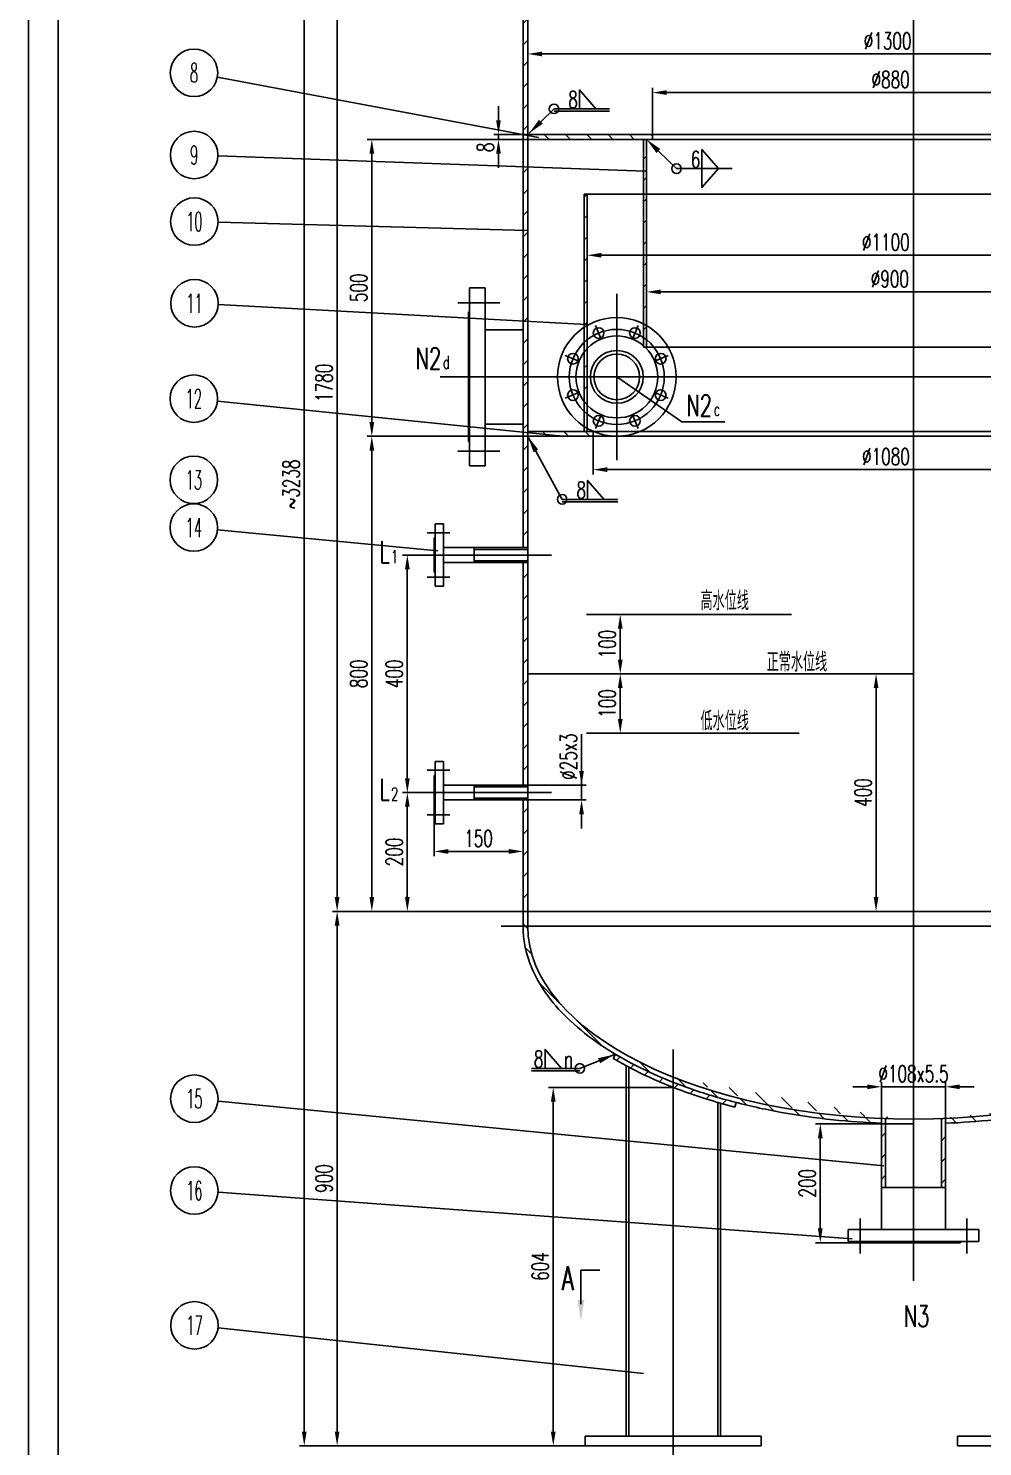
# Model space of a CAD drawing. Extents: x -23873 to -19420, y 16448 to 23154.
# Drawn here: x -23873 to -22265, y 19537 to 21926 of the extents above; entities that cross this region are included whole.
import ezdxf
from ezdxf.enums import TextEntityAlignment as Align

# ---------------------------------------------------------------- set-up
doc = ezdxf.new("R2010")
doc.units = 0
doc.header["$LTSCALE"] = 8
doc.layers.get('0').update_dxf_attribs({"linetype": 'CONTINUOUS'})
doc.layers.get('DEFPOINTS').update_dxf_attribs({"linetype": 'CONTINUOUS'})
doc.styles.add('DFT', font='simplex.shx', dxfattribs={"width": 0.67, "bigfont": 'dft.shx'})
doc.styles.add('HZLIB', font='simplex.shx', dxfattribs={"width": 0.5, "bigfont": 'HZLIB.SHX'})
doc.styles.get("Standard").update_dxf_attribs({"font": 'simplex.shx', "width": 0.67, "bigfont": 'dft.shx'})
doc.dimstyles.get("Standard").update_dxf_attribs({"dimscale": 3, "dimtxt": 3.5, "dimasz": 3, "dimexe": 1, "dimexo": 0, "dimgap": 1.5, "dimtad": 1, "dimdec": 0, "dimzin": 0, "dimdsep": 46, "dimtxsty": 'DFT', "dimcen": 3, "dimclrd": 2, "dimclre": 2, "dimclrt": 5, "dimaunit": 1, "dimadec": 0, "dimazin": 0, "dimtfac": 1, "dimtdec": 0, "dimtix": 1, "dimtmove": 2, "dimatfit": 3, "dimfxl": 0, "dimtolj": 1, "dimtzin": 0, "dimarcsym": 0})

# ---------------------------------------------------------------- blocks, each defined once
blk = doc.blocks.new('*D12')
at = {"lineweight": -2}
for p, q in [((-22786.6, 20142.2), (-22996.7, 20142.2)), ((-22988.7, 19562.6), (-22988.7, 20118.2)), ((-22935.1, 19538.6), (-22996.7, 19538.6))]:
    blk.add_line(p, q, dxfattribs=at)
for points in [[(-22992.7, 20118.2), (-22984.7, 20118.2), (-22988.7, 20142.2)], [(-22992.7, 19562.6), (-22984.7, 19562.6), (-22988.7, 19538.6)]]:
    blk.add_solid(points)
at = {"layer": 'DEFPOINTS', "color": 0}
for p in [(-22988.7, 20142.2), (-22786.6, 20142.2), (-22935.1, 19538.6)]:
    blk.add_point(p, dxfattribs=at)
at = {"color": 5, "insert": (-23010.7, 19840.4), "char_height": 28, "attachment_point": 5, "rotation": 90, "style": 'DFT'}
blk.add_mtext('\\A1;604', dxfattribs=at)
blk = doc.blocks.new('*D13')
at = {"lineweight": -2}
for p, q in [((-23039.6, 20438.6), (-23360.9, 20438.6)), ((-23352.9, 19562.6), (-23352.9, 20414.6)), ((-22935.1, 19538.6), (-23360.9, 19538.6))]:
    blk.add_line(p, q, dxfattribs=at)
for points in [[(-23356.9, 20414.6), (-23348.9, 20414.6), (-23352.9, 20438.6)], [(-23356.9, 19562.6), (-23348.9, 19562.6), (-23352.9, 19538.6)]]:
    blk.add_solid(points)
at = {"layer": 'DEFPOINTS', "color": 0}
for p in [(-23352.9, 20438.6), (-23039.6, 20438.6), (-22935.1, 19538.6)]:
    blk.add_point(p, dxfattribs=at)
at = {"color": 5, "insert": (-23374.9, 19988.6), "char_height": 28, "attachment_point": 5, "rotation": 90, "style": 'DFT'}
blk.add_mtext('\\A1;900', dxfattribs=at)
blk = doc.blocks.new('*D16')
at = {"lineweight": -2}
for p, q in [((-22381.6, 20080.6), (-22546.7, 20080.6)), ((-22538.7, 19904.6), (-22538.7, 20056.6)), ((-22460.6, 19880.6), (-22546.7, 19880.6))]:
    blk.add_line(p, q, dxfattribs=at)
for points in [[(-22542.7, 20056.6), (-22534.7, 20056.6), (-22538.7, 20080.6)], [(-22542.7, 19904.6), (-22534.7, 19904.6), (-22538.7, 19880.6)]]:
    blk.add_solid(points)
at = {"layer": 'DEFPOINTS', "color": 0}
for p in [(-22538.7, 20080.6), (-22381.6, 20080.6), (-22460.6, 19880.6)]:
    blk.add_point(p, dxfattribs=at)
at = {"color": 5, "insert": (-22560.7, 19980.6), "char_height": 28, "attachment_point": 5, "rotation": 90, "style": 'DFT'}
blk.add_mtext('\\A1;200', dxfattribs=at)
blk = doc.blocks.new('*D18')
at = {"lineweight": -2}
for p, q in [((-22941, 20675.1), (-22941, 20699.1)), ((-23031.6, 20651.1), (-22933, 20651.1)), ((-22941, 20626.1), (-22941, 20651.1)), ((-23031.6, 20626.1), (-22933, 20626.1)), ((-22941, 20602.1), (-22941, 20578.1))]:
    blk.add_line(p, q, dxfattribs=at)
for points in [[(-22945, 20675.1), (-22937, 20675.1), (-22941, 20651.1)], [(-22945, 20602.1), (-22937, 20602.1), (-22941, 20626.1)]]:
    blk.add_solid(points)
at = {"layer": 'DEFPOINTS', "color": 0}
for p in [(-23031.6, 20651.1), (-22941, 20651.1), (-23031.6, 20626.1)]:
    blk.add_point(p, dxfattribs=at)
at = {"color": 5, "insert": (-22963, 20699), "char_height": 28, "attachment_point": 5, "rotation": 90, "style": 'DFT'}
blk.add_mtext('\\A1;%%c25x3', dxfattribs=at)
blk = doc.blocks.new('*D19')
at = {"lineweight": -2}
for p, q in [((-23189.6, 20638.6), (-23242.6, 20638.6)), ((-23234.6, 20462.6), (-23234.6, 20614.6)), ((-23039.6, 20438.6), (-23242.6, 20438.6))]:
    blk.add_line(p, q, dxfattribs=at)
for points in [[(-23238.6, 20614.6), (-23230.6, 20614.6), (-23234.6, 20638.6)], [(-23238.6, 20462.6), (-23230.6, 20462.6), (-23234.6, 20438.6)]]:
    blk.add_solid(points)
at = {"layer": 'DEFPOINTS', "color": 0}
for p in [(-23234.6, 20638.6), (-23189.6, 20638.6), (-23039.6, 20438.6)]:
    blk.add_point(p, dxfattribs=at)
at = {"color": 5, "insert": (-23256.6, 20538.6), "char_height": 28, "attachment_point": 5, "rotation": 90, "style": 'DFT'}
blk.add_mtext('\\A1;200', dxfattribs=at)
blk = doc.blocks.new('*D20')
at = {"lineweight": -2}
for p, q in [((-23189.6, 21038.6), (-23242.6, 21038.6)), ((-23234.6, 20662.6), (-23234.6, 21014.6)), ((-23189.6, 20638.6), (-23242.6, 20638.6))]:
    blk.add_line(p, q, dxfattribs=at)
for points in [[(-23238.6, 21014.6), (-23230.6, 21014.6), (-23234.6, 21038.6)], [(-23238.6, 20662.6), (-23230.6, 20662.6), (-23234.6, 20638.6)]]:
    blk.add_solid(points)
at = {"layer": 'DEFPOINTS', "color": 0}
for p in [(-23234.6, 21038.6), (-23189.6, 21038.6), (-23189.6, 20638.6)]:
    blk.add_point(p, dxfattribs=at)
at = {"color": 5, "insert": (-23256.6, 20838.6), "char_height": 28, "attachment_point": 5, "rotation": 90, "style": 'DFT'}
blk.add_mtext('\\A1;400', dxfattribs=at)
blk = doc.blocks.new('*D21')
at = {"lineweight": -2}
for p, q in [((-22444.7, 20838.6), (-22452.7, 20838.6)), ((-22444.7, 20462.6), (-22444.7, 20814.6)), ((-22444.7, 20438.6), (-22452.7, 20438.6))]:
    blk.add_line(p, q, dxfattribs=at)
for points in [[(-22448.7, 20814.6), (-22440.7, 20814.6), (-22444.7, 20838.6)], [(-22448.7, 20462.6), (-22440.7, 20462.6), (-22444.7, 20438.6)]]:
    blk.add_solid(points)
at = {"layer": 'DEFPOINTS', "color": 0}
for p in [(-22444.7, 20838.6), (-22444.7, 20838.6), (-22444.7, 20438.6)]:
    blk.add_point(p, dxfattribs=at)
at = {"color": 5, "insert": (-22466.7, 20638.6), "char_height": 28, "attachment_point": 5, "rotation": 90, "style": 'DFT'}
blk.add_mtext('\\A1;400', dxfattribs=at)
blk = doc.blocks.new('*D22')
at = {"lineweight": -2}
for p, q in [((-22875.8, 20938.6), (-22883.8, 20938.6)), ((-22875.8, 20862.6), (-22875.8, 20914.6)), ((-22875.8, 20838.6), (-22883.8, 20838.6))]:
    blk.add_line(p, q, dxfattribs=at)
for points in [[(-22879.8, 20914.6), (-22871.8, 20914.6), (-22875.8, 20938.6)], [(-22879.8, 20862.6), (-22871.8, 20862.6), (-22875.8, 20838.6)]]:
    blk.add_solid(points)
at = {"layer": 'DEFPOINTS', "color": 0}
for p in [(-22875.8, 20938.6), (-22875.8, 20938.6), (-22875.8, 20838.6)]:
    blk.add_point(p, dxfattribs=at)
at = {"color": 5, "insert": (-22897.8, 20888.6), "char_height": 28, "attachment_point": 5, "rotation": 90, "style": 'DFT'}
blk.add_mtext('\\A1;100', dxfattribs=at)
blk = doc.blocks.new('*D23')
at = {"lineweight": -2}
for p, q in [((-22875.8, 20838.6), (-22883.8, 20838.6)), ((-22875.8, 20762.6), (-22875.8, 20814.6)), ((-22875.8, 20738.6), (-22883.8, 20738.6))]:
    blk.add_line(p, q, dxfattribs=at)
for points in [[(-22879.8, 20814.6), (-22871.8, 20814.6), (-22875.8, 20838.6)], [(-22879.8, 20762.6), (-22871.8, 20762.6), (-22875.8, 20738.6)]]:
    blk.add_solid(points)
at = {"layer": 'DEFPOINTS', "color": 0}
for p in [(-22875.8, 20838.6), (-22875.8, 20838.6), (-22875.8, 20738.6)]:
    blk.add_point(p, dxfattribs=at)
at = {"color": 5, "insert": (-22897.8, 20788.6), "char_height": 28, "attachment_point": 5, "rotation": 90, "style": 'DFT'}
blk.add_mtext('\\A1;100', dxfattribs=at)
blk = doc.blocks.new('*D24')
at = {"color": 2, "lineweight": -2}
for p, q in [((-22459.6, 20143.1), (-22483.6, 20143.1)), ((-22435.6, 20089.7), (-22435.6, 20151.1)), ((-22435.6, 20143.1), (-22327.6, 20143.1)), ((-22327.6, 20089.7), (-22327.6, 20151.1)), ((-22303.6, 20143.1), (-22279.6, 20143.1))]:
    blk.add_line(p, q, dxfattribs=at)
at = {"color": 2}
for points in [[(-22459.6, 20147.1), (-22459.6, 20139.1), (-22435.6, 20143.1)], [(-22303.6, 20147.1), (-22303.6, 20139.1), (-22327.6, 20143.1)]]:
    blk.add_solid(points, dxfattribs=at)
at = {"layer": 'DEFPOINTS', "color": 0}
for p in [(-22327.6, 20143.1), (-22435.6, 20089.7), (-22327.6, 20089.7)]:
    blk.add_point(p, dxfattribs=at)
at = {"color": 5, "insert": (-22381.6, 20165.1), "char_height": 28, "attachment_point": 5, "style": 'DFT'}
blk.add_mtext('\\A1;%%C108x5.5', dxfattribs=at)
blk = doc.blocks.new('*D33')
at = {"color": 2, "lineweight": -2}
for p, q in [((-22921.6, 21238.6), (-22921.6, 21174.5)), ((-21841.6, 21238.6), (-21841.6, 21174.5)), ((-22897.6, 21182.5), (-21865.6, 21182.5))]:
    blk.add_line(p, q, dxfattribs=at)
at = {"color": 2}
for points in [[(-22897.6, 21186.5), (-22897.6, 21178.5), (-22921.6, 21182.5)], [(-21865.6, 21186.5), (-21865.6, 21178.5), (-21841.6, 21182.5)]]:
    blk.add_solid(points, dxfattribs=at)
at = {"layer": 'DEFPOINTS', "color": 0}
for p in [(-22921.6, 21238.6), (-21841.6, 21238.6), (-21841.6, 21182.5)]:
    blk.add_point(p, dxfattribs=at)
at = {"color": 5, "insert": (-22428.1, 21204.5), "char_height": 28, "attachment_point": 5, "style": 'DFT'}
blk.add_mtext('\\A1;%%c1080', dxfattribs=at)
blk = doc.blocks.new('*D34')
at = {"color": 2, "lineweight": -2}
for p, q in [((-22821.6, 21746.6), (-22821.6, 21825.4)), ((-22797.6, 21817.4), (-21965.6, 21817.4)), ((-21941.6, 21746.6), (-21941.6, 21825.4))]:
    blk.add_line(p, q, dxfattribs=at)
at = {"color": 2}
for points in [[(-22797.6, 21821.4), (-22797.6, 21813.4), (-22821.6, 21817.4)], [(-21965.6, 21821.4), (-21965.6, 21813.4), (-21941.6, 21817.4)]]:
    blk.add_solid(points, dxfattribs=at)
at = {"layer": 'DEFPOINTS', "color": 0}
for p in [(-21941.6, 21817.4), (-22821.6, 21746.6), (-21941.6, 21746.6)]:
    blk.add_point(p, dxfattribs=at)
at = {"color": 5, "insert": (-22420.2, 21839.4), "char_height": 28, "attachment_point": 5, "style": 'DFT'}
blk.add_mtext('\\A1;%%c880', dxfattribs=at)
blk = doc.blocks.new('*D35')
at = {"color": 2, "lineweight": -2}
for p, q in [((-22831.6, 21481.7), (-22831.6, 21473.7)), ((-22807.6, 21481.7), (-21955.6, 21481.7)), ((-21931.6, 21481.7), (-21931.6, 21489.7))]:
    blk.add_line(p, q, dxfattribs=at)
at = {"color": 2}
for points in [[(-22807.6, 21485.7), (-22807.6, 21477.7), (-22831.6, 21481.7)], [(-21955.6, 21485.7), (-21955.6, 21477.7), (-21931.6, 21481.7)]]:
    blk.add_solid(points, dxfattribs=at)
at = {"layer": 'DEFPOINTS', "color": 0}
for p in [(-22831.6, 21481.7), (-21931.6, 21481.7), (-21931.6, 21481.7)]:
    blk.add_point(p, dxfattribs=at)
at = {"color": 5, "insert": (-22421.5, 21503.7), "char_height": 28, "attachment_point": 5, "style": 'DFT'}
blk.add_mtext('\\A1;%%c900', dxfattribs=at)
blk = doc.blocks.new('*D37')
at = {"color": 2, "lineweight": -2}
for p, q in [((-22931.6, 21543.5), (-22931.6, 21551.5)), ((-22907.6, 21543.5), (-21855.6, 21543.5)), ((-21831.6, 21543.5), (-21831.6, 21551.5))]:
    blk.add_line(p, q, dxfattribs=at)
at = {"color": 2}
for points in [[(-22907.6, 21547.5), (-22907.6, 21539.5), (-22931.6, 21543.5)], [(-21855.6, 21547.5), (-21855.6, 21539.5), (-21831.6, 21543.5)]]:
    blk.add_solid(points, dxfattribs=at)
at = {"layer": 'DEFPOINTS', "color": 0}
for p in [(-22931.6, 21543.5), (-21831.6, 21543.5), (-21831.6, 21543.5)]:
    blk.add_point(p, dxfattribs=at)
at = {"color": 5, "insert": (-22428.3, 21565.5), "char_height": 28, "attachment_point": 5, "style": 'DFT'}
blk.add_mtext('\\A1;%%c1100', dxfattribs=at)
blk = doc.blocks.new('*D39')
at = {"color": 2, "lineweight": -2}
for p, q in [((-23189.6, 20609.6), (-23189.6, 20531.5)), ((-23039.6, 20539.5), (-23039.6, 20547.5)), ((-23165.6, 20539.5), (-23063.6, 20539.5))]:
    blk.add_line(p, q, dxfattribs=at)
at = {"color": 2}
for points in [[(-23165.6, 20543.5), (-23165.6, 20535.5), (-23189.6, 20539.5)], [(-23063.6, 20543.5), (-23063.6, 20535.5), (-23039.6, 20539.5)]]:
    blk.add_solid(points, dxfattribs=at)
at = {"layer": 'DEFPOINTS', "color": 0}
for p in [(-23189.6, 20609.6), (-23039.6, 20539.5), (-23039.6, 20539.5)]:
    blk.add_point(p, dxfattribs=at)
at = {"color": 5, "insert": (-23114.6, 20561.5), "char_height": 28, "attachment_point": 5, "style": 'DFT'}
blk.add_mtext('\\A1;150', dxfattribs=at)
blk = doc.blocks.new('*D40')
at = {"color": 2, "lineweight": -2}
for p, q in [((-23031.6, 21238.6), (-23302.4, 21238.6)), ((-23294.4, 20462.6), (-23294.4, 21214.6)), ((-23039.6, 20438.6), (-23302.4, 20438.6))]:
    blk.add_line(p, q, dxfattribs=at)
at = {"color": 2}
for points in [[(-23298.4, 21214.6), (-23290.4, 21214.6), (-23294.4, 21238.6)], [(-23298.4, 20462.6), (-23290.4, 20462.6), (-23294.4, 20438.6)]]:
    blk.add_solid(points, dxfattribs=at)
at = {"layer": 'DEFPOINTS', "color": 0}
for p in [(-23294.4, 21238.6), (-23031.6, 21238.6), (-23039.6, 20438.6)]:
    blk.add_point(p, dxfattribs=at)
at = {"color": 5, "insert": (-23316.4, 20838.6), "char_height": 28, "attachment_point": 5, "rotation": 90, "style": 'DFT'}
blk.add_mtext('\\A1;800', dxfattribs=at)
blk = doc.blocks.new('*D41')
at = {"color": 2, "lineweight": -2}
for p, q in [((-23031.6, 21738.6), (-23302.4, 21738.6)), ((-23294.4, 21262.6), (-23294.4, 21714.6)), ((-23031.6, 21238.6), (-23302.4, 21238.6))]:
    blk.add_line(p, q, dxfattribs=at)
at = {"color": 2}
for points in [[(-23298.4, 21714.6), (-23290.4, 21714.6), (-23294.4, 21738.6)], [(-23298.4, 21262.6), (-23290.4, 21262.6), (-23294.4, 21238.6)]]:
    blk.add_solid(points, dxfattribs=at)
at = {"layer": 'DEFPOINTS', "color": 0}
for p in [(-23294.4, 21738.6), (-23031.6, 21738.6), (-23031.6, 21238.6)]:
    blk.add_point(p, dxfattribs=at)
at = {"color": 5, "insert": (-23316.4, 21488.6), "char_height": 28, "attachment_point": 5, "rotation": 90, "style": 'DFT'}
blk.add_mtext('\\A1;500', dxfattribs=at)
blk = doc.blocks.new('*D42')
at = {"color": 2, "lineweight": -2}
for p, q in [((-23081, 21770.6), (-23081, 21794.6)), ((-23031.6, 21746.6), (-23089, 21746.6)), ((-23031.6, 21738.6), (-23089, 21738.6)), ((-23081, 21738.6), (-23081, 21746.6)), ((-23081, 21714.6), (-23081, 21690.6))]:
    blk.add_line(p, q, dxfattribs=at)
at = {"color": 2}
for points in [[(-23085, 21770.6), (-23077, 21770.6), (-23081, 21746.6)], [(-23085, 21714.6), (-23077, 21714.6), (-23081, 21738.6)]]:
    blk.add_solid(points, dxfattribs=at)
at = {"layer": 'DEFPOINTS', "color": 0}
for p in [(-23081, 21746.6), (-23031.6, 21746.6), (-23031.6, 21738.6)]:
    blk.add_point(p, dxfattribs=at)
at = {"color": 5, "insert": (-23103, 21725.2), "char_height": 28, "attachment_point": 5, "rotation": 90, "style": 'DFT'}
blk.add_mtext('\\A1;8', dxfattribs=at)
blk = doc.blocks.new('*D43')
at = {"color": 2, "lineweight": -2}
for p, q in [((-23031.6, 21882.4), (-23031.6, 21890.4)), ((-23007.6, 21882.4), (-21755.6, 21882.4)), ((-21731.6, 21882.4), (-21731.6, 21890.4))]:
    blk.add_line(p, q, dxfattribs=at)
at = {"color": 2}
for points in [[(-23007.6, 21886.4), (-23007.6, 21878.4), (-23031.6, 21882.4)], [(-21755.6, 21886.4), (-21755.6, 21878.4), (-21731.6, 21882.4)]]:
    blk.add_solid(points, dxfattribs=at)
at = {"layer": 'DEFPOINTS', "color": 0}
for p in [(-23031.6, 21882.4), (-21731.6, 21882.4), (-21731.6, 21882.4)]:
    blk.add_point(p, dxfattribs=at)
at = {"color": 5, "insert": (-22425.2, 21904.4), "char_height": 28, "attachment_point": 5, "style": 'DFT'}
blk.add_mtext('\\A1;%%c1300', dxfattribs=at)
blk = doc.blocks.new('*D45')
at = {"color": 2, "lineweight": -2}
for p, q in [((-23039.6, 22218.6), (-23360.9, 22218.6)), ((-23352.9, 20462.6), (-23352.9, 22194.6)), ((-23039.6, 20438.6), (-23360.9, 20438.6))]:
    blk.add_line(p, q, dxfattribs=at)
at = {"color": 2}
for points in [[(-23356.9, 22194.6), (-23348.9, 22194.6), (-23352.9, 22218.6)], [(-23356.9, 20462.6), (-23348.9, 20462.6), (-23352.9, 20438.6)]]:
    blk.add_solid(points, dxfattribs=at)
at = {"layer": 'DEFPOINTS', "color": 0}
for p in [(-23352.9, 22218.6), (-23039.6, 22218.6), (-23039.6, 20438.6)]:
    blk.add_point(p, dxfattribs=at)
at = {"color": 5, "insert": (-23374.9, 21328.6), "char_height": 28, "attachment_point": 5, "rotation": 90, "style": 'DFT'}
blk.add_mtext('\\A1;1780', dxfattribs=at)
blk = doc.blocks.new('*D47')
at = {"color": 2, "lineweight": -2}
for p, q in [((-22484.6, 22776.6), (-23416.3, 22776.6)), ((-23408.3, 19562.6), (-23408.3, 22752.6)), ((-22935.1, 19538.6), (-23416.3, 19538.6))]:
    blk.add_line(p, q, dxfattribs=at)
at = {"color": 2}
for points in [[(-23412.3, 22752.6), (-23404.3, 22752.6), (-23408.3, 22776.6)], [(-23412.3, 19562.6), (-23404.3, 19562.6), (-23408.3, 19538.6)]]:
    blk.add_solid(points, dxfattribs=at)
at = {"layer": 'DEFPOINTS', "color": 0}
for p in [(-23408.3, 22776.6), (-22484.6, 22776.6), (-22935.1, 19538.6)]:
    blk.add_point(p, dxfattribs=at)
at = {"color": 5, "insert": (-23430.3, 21157.6), "char_height": 28, "attachment_point": 5, "rotation": 90, "style": 'DFT'}
blk.add_mtext('\\A1;~3238', dxfattribs=at)

msp = doc.modelspace()

# ---------------------------------------------------------------- hatches: boundary and pattern name
h = msp.add_hatch()
h.set_pattern_fill('ANSI31', color=256, scale=8)
h.paths.add_polyline_path([(-23031.6, 22218.6), (-23039.6, 22218.6), (-23039.6, 22097.1), (-23031.6, 22097.1)])
h.paths.add_polyline_path([(-23031.6, 22040.1), (-23039.6, 22040.1), (-23039.6, 21746.8), (-23031.6, 21745.3)])
h.paths.add_polyline_path([(-23031.6, 21692.3), (-23039.6, 21692.6), (-23039.6, 21585.1), (-23031.6, 21584.9)])
h.paths.add_polyline_path([(-23031.6, 21584.9), (-23039.6, 21585.1), (-23039.6, 21432.5), (-23031.6, 21432)])
h.paths.add_polyline_path([(-23031.6, 21432), (-23039.6, 21432.5), (-23039.6, 21338.6), (-23031.6, 21338.6)])
h.paths.add_polyline_path([(-21723.6, 22218.6), (-21731.6, 22218.6), (-21731.6, 22086.1), (-21723.6, 22086.1)])
h.paths.add_polyline_path([(-21723.6, 22051.1), (-21731.6, 22051.1), (-21731.6, 21383.1), (-21723.6, 21383.1)])
h.paths.add_polyline_path([(-21723.6, 21383.1), (-21731.6, 21383.1), (-21731.6, 21338.6), (-21723.6, 21338.6)])
h.paths.add_polyline_path([(-21723.6, 21338.6), (-21731.6, 21338.6), (-21731.6, 21294.1), (-21723.6, 21294.1)])
h = msp.add_hatch()
h.set_pattern_fill('ANSI31', color=256, scale=8, angle=90)
h.paths.add_polyline_path([(-22821.6, 21746.6), (-23031.6, 21746.6), (-23031.6, 21738.6), (-22821.6, 21738.6)])
h.paths.add_polyline_path([(-21731.6, 21746.6), (-21941.6, 21746.6), (-21941.6, 21738.6), (-21731.6, 21738.6)])
h = msp.add_hatch()
h.set_pattern_fill('ANSI31', color=256, scale=8)
h.paths.add_polyline_path([(-22831.6, 21738.6), (-22836.6, 21738.6), (-22836.6, 21646.6), (-22831.6, 21646.6)])
h.paths.add_polyline_path([(-22831.6, 21646.6), (-22836.6, 21646.6), (-22836.6, 21427.9, -0.014209), (-22831.6, 21425.2)])
h.paths.add_polyline_path([(-22831.6, 21425.2, 0.014209), (-22836.6, 21427.9), (-22836.6, 21404.7, -0.019434), (-22831.6, 21401)])
h.paths.add_polyline_path([(-21926.6, 21738.6), (-21931.6, 21738.6), (-21931.6, 21646.6), (-21926.6, 21646.6)])
h.paths.add_polyline_path([(-21926.6, 21646.6), (-21931.6, 21646.6), (-21931.6, 21425.2, -0.014209), (-21926.6, 21427.9)])
h.paths.add_polyline_path([(-21926.6, 21427.9, 0.014209), (-21931.6, 21425.2), (-21931.6, 21401, -0.019434), (-21926.6, 21404.7)])
h = msp.add_hatch()
h.set_pattern_fill('ANSI31', color=256, scale=8)
h.paths.add_polyline_path([(-22931.6, 21646.6), (-22936.6, 21646.6), (-22936.6, 21422.1, -0.014692), (-22931.6, 21425.2)])
h.paths.add_polyline_path([(-22931.6, 21386.1, 0.028), (-22936.6, 21380.2), (-22936.6, 21338.6), (-22931.6, 21338.6)])
h.paths.add_polyline_path([(-22931.6, 21338.6), (-22936.6, 21338.6), (-22936.6, 21296.9, 0.028), (-22931.6, 21291)])
h.paths.add_polyline_path([(-22931.6, 21276.1, -0.02073), (-22936.6, 21280.5), (-22936.6, 21255, 0.014692), (-22931.6, 21252)])
h = msp.add_hatch()
h.set_pattern_fill('ANSI31', color=256, scale=8)
h.paths.add_polyline_path([(-23031.6, 21338.6), (-23039.6, 21338.6), (-23039.6, 21245.7), (-23031.6, 21244.9)])
h.paths.add_polyline_path([(-23031.6, 21244.9), (-23039.6, 21245.7), (-23039.6, 21051.1), (-23031.6, 21051.1)])
h.paths.add_polyline_path([(-23031.6, 21026.1), (-23039.6, 21026.1), (-23039.6, 20651.1), (-23031.6, 20651.1)])
h.paths.add_polyline_path([(-23031.6, 20626.1), (-23039.6, 20626.1), (-23039.6, 20438.6), (-23031.6, 20438.6)])
h.paths.add_polyline_path([(-21723.6, 20523.6), (-21731.6, 20523.6), (-21731.6, 20438.6), (-21723.6, 20438.6)])
h.paths.add_polyline_path([(-21723.6, 21294.1), (-21731.6, 21294.1), (-21731.6, 21053.6), (-21723.6, 21053.6)])
h = msp.add_hatch()
h.set_pattern_fill('ANSI31', color=256, scale=8, angle=90)
h.paths.add_polyline_path([(-22921.6, 21246.6), (-23031.6, 21246.6), (-23031.6, 21238.6), (-22921.6, 21238.6)])
h.paths.add_polyline_path([(-21772.4, 21246.6), (-21841.6, 21246.6), (-21841.6, 21238.6), (-21773.3, 21238.6)])
h.paths.add_polyline_path([(-21731.6, 21246.6), (-21772.4, 21246.6), (-21773.3, 21238.6), (-21731.6, 21238.6)])
h = msp.add_hatch()
h.set_pattern_fill('ANSI31', color=256, scale=8, angle=90)
h.paths.add_polyline_path([(-23031.6, 20438.6), (-23039.6, 20438.6), (-23039.6, 20413.6), (-23031.6, 20413.6)])
edge = h.paths.add_edge_path()
edge.add_ellipse((-22381.6, 20413.6), major_axis=(650, 0), ratio=0.5, start_angle=180, end_angle=231.4588, ccw=False)
edge.add_line((-23031.6, 20413.6), (-23039.6, 20413.6))
edge.add_spline(control_points=[(-23039.6, 20413.6), (-23039.6, 20404), (-23038.8, 20394.5), (-23035.6, 20375.5), (-23033.2, 20366), (-23026.9, 20347.3), (-23022.9, 20338), (-23010.4, 20313.8), (-23000.6, 20299), (-22977, 20270.4), (-22963.3, 20256.6), (-22932.3, 20230), (-22915, 20217.4), (-22892, 20202.9), (-22888, 20200.4), (-22883.8, 20197.9)], knot_values=[3.141593, 3.141593, 3.141593, 3.141593, 3.225564, 3.225564, 3.309535, 3.309535, 3.393506, 3.393506, 3.532323, 3.532323, 3.67114, 3.67114, 3.809957, 3.809957, 3.839243, 3.839243, 3.839243, 3.839243], degree=3, periodic=0)
edge.add_spline(control_points=[(-22883.8, 20197.9), (-22868.4, 20188.7), (-22851.9, 20179.9), (-22819.3, 20164.2), (-22803.2, 20157.3), (-22786.6, 20150.7)], knot_values=[3.839243, 3.839243, 3.839243, 3.839243, 3.948774, 3.948774, 4.045468, 4.045468, 4.045468, 4.045468], degree=3, periodic=0)
edge.add_line((-22786.6, 20150.7), (-22786.6, 20159.4))
edge = h.paths.add_edge_path()
edge.add_ellipse((-22381.6, 20413.6), major_axis=(650, 0), ratio=0.5, start_angle=231.4588, end_angle=265.2346, ccw=False)
edge.add_line((-22786.6, 20159.4), (-22786.6, 20150.7))
edge.add_spline(control_points=[(-22786.6, 20150.7), (-22779.4, 20147.9), (-22772, 20145.1), (-22739.9, 20133.5), (-22714.1, 20125.5), (-22685.1, 20117.9), (-22682.9, 20117.3), (-22680.7, 20116.7)], knot_values=[4.045468, 4.045468, 4.045468, 4.045468, 4.087591, 4.087591, 4.226408, 4.226408, 4.237688, 4.237688, 4.237688, 4.237688], degree=3, periodic=0)
edge.add_spline(control_points=[(-22680.7, 20116.7), (-22655.9, 20110.4), (-22630.4, 20104.8), (-22575.7, 20094.9), (-22546.5, 20090.8), (-22490.1, 20084.8), (-22462.9, 20082.8), (-22435.6, 20081.7)], knot_values=[4.237688, 4.237688, 4.237688, 4.237688, 4.365225, 4.365225, 4.504042, 4.504042, 4.629727, 4.629727, 4.629727, 4.629727], degree=3, periodic=0)
edge.add_line((-22435.6, 20081.7), (-22435.6, 20089.7))
edge = h.paths.add_edge_path()
edge.add_spline(control_points=[(-22254.1, 20086.8), (-22251.6, 20087.1), (-22249, 20087.3), (-22223.7, 20090), (-22201.2, 20093), (-22179.1, 20096.6)], knot_values=[4.908582, 4.908582, 4.908582, 4.908582, 4.920492, 4.920492, 5.027121, 5.027121, 5.027121, 5.027121], degree=3, periodic=0)
edge.add_line((-22179.1, 20096.6), (-22179.1, 20104.7))
edge.add_ellipse((-22381.6, 20413.6), major_axis=(650, 0), ratio=0.5, start_angle=274.7654, end_angle=288.152, ccw=False)
edge.add_line((-22327.6, 20089.7), (-22327.6, 20081.7))
edge.add_spline(control_points=[(-22327.6, 20081.7), (-22304.5, 20082.6), (-22281.4, 20084.2), (-22258.6, 20086.4)], knot_values=[4.795051, 4.795051, 4.795051, 4.795051, 4.901573, 4.901573, 4.901573, 4.901573], degree=3, periodic=0)
edge.add_spline(control_points=[(-22258.6, 20086.4), (-22257.1, 20086.5), (-22255.6, 20086.7), (-22254.1, 20086.8)], knot_values=[4.901573, 4.901573, 4.901573, 4.901573, 4.908582, 4.908582, 4.908582, 4.908582], degree=3, periodic=0)
edge = h.paths.add_edge_path()
edge.add_spline(control_points=[(-22099.6, 20112.5), (-22091.7, 20114.4), (-22083.9, 20116.4), (-22049.3, 20125.5), (-22023.5, 20133.5), (-21974.2, 20151.3), (-21950.8, 20161), (-21906.8, 20182), (-21886.2, 20193.3), (-21848.4, 20217.3), (-21831, 20230), (-21800, 20256.5), (-21786.3, 20270.3), (-21762.7, 20298.9), (-21752.9, 20313.7), (-21738.6, 20341.3), (-21733.6, 20354.1), (-21726.4, 20379.9), (-21724.4, 20392.9), (-21723.7, 20408.5), (-21723.6, 20411), (-21723.6, 20413.6)], knot_values=[5.157976, 5.157976, 5.157976, 5.157976, 5.198126, 5.198126, 5.336943, 5.336943, 5.47576, 5.47576, 5.614577, 5.614577, 5.753394, 5.753394, 5.892211, 5.892211, 6.031028, 6.031028, 6.146033, 6.146033, 6.261038, 6.261038, 6.283185, 6.283185, 6.283185, 6.283185], degree=3, periodic=0)
edge.add_line((-21723.6, 20413.6), (-21731.6, 20413.6))
edge.add_ellipse((-22381.6, 20413.6), major_axis=(650, 0), ratio=0.5, start_angle=288.152, end_angle=360, ccw=False)
edge.add_line((-22179.1, 20104.7), (-22179.1, 20096.6))
edge.add_spline(control_points=[(-22179.1, 20096.6), (-22172.4, 20097.7), (-22165.8, 20098.8), (-22140.5, 20103.4), (-22122.1, 20107.2), (-22104.1, 20111.4)], knot_values=[5.027121, 5.027121, 5.027121, 5.027121, 5.059309, 5.059309, 5.150376, 5.150376, 5.150376, 5.150376], degree=3, periodic=0)
edge.add_spline(control_points=[(-22104.1, 20111.4), (-22102.6, 20111.8), (-22101.1, 20112.1), (-22099.6, 20112.5)], knot_values=[5.150376, 5.150376, 5.150376, 5.150376, 5.157976, 5.157976, 5.157976, 5.157976], degree=3, periodic=0)
h.paths.add_polyline_path([(-21723.6, 20438.6), (-21731.6, 20438.6), (-21731.6, 20413.6), (-21723.6, 20413.6)])
h = msp.add_hatch()
h.set_pattern_fill('ANSI31', color=256, scale=8)
edge = h.paths.add_edge_path()
edge.add_spline(control_points=[(-22786.6, 20150.7), (-22803.2, 20157.3), (-22819.3, 20164.2), (-22851.9, 20179.9), (-22868.4, 20188.7), (-22883.8, 20197.9)], knot_values=[3.839243, 3.839243, 3.839243, 3.839243, 3.935937, 3.935937, 4.045468, 4.045468, 4.045468, 4.045468], degree=3, periodic=0)
edge.add_line((-22883.8, 20197.9), (-22887.9, 20191))
edge.add_spline(control_points=[(-22887.9, 20191), (-22883, 20188.1), (-22877.9, 20185.1), (-22870.6, 20181.1), (-22868.3, 20179.8), (-22866.1, 20178.6)], knot_values=[3.839242, 3.839242, 3.839242, 3.839242, 3.873929, 3.873929, 3.88865, 3.88865, 3.88865, 3.88865], degree=3, periodic=0)
edge.add_spline(control_points=[(-22866.1, 20178.6), (-22864.6, 20177.8), (-22863.1, 20177), (-22861.6, 20176.2)], knot_values=[3.88865, 3.88865, 3.88865, 3.88865, 3.898523, 3.898523, 3.898523, 3.898523], degree=3, periodic=0)
edge.add_spline(control_points=[(-22861.6, 20176.2), (-22845.4, 20167.7), (-22828.4, 20159.5), (-22802.7, 20148.6), (-22794.7, 20145.3), (-22786.6, 20142.2)], knot_values=[3.898523, 3.898523, 3.898523, 3.898523, 4.004615, 4.004615, 4.051078, 4.051078, 4.051078, 4.051078], degree=3, periodic=0)
edge.add_line((-22786.6, 20142.2), (-22786.6, 20150.7))
edge = h.paths.add_edge_path()
edge.add_spline(control_points=[(-22680.7, 20116.7), (-22682.9, 20117.3), (-22685.1, 20117.9), (-22714.1, 20125.5), (-22739.9, 20133.5), (-22772, 20145.1), (-22779.4, 20147.9), (-22786.6, 20150.7)], knot_values=[4.045468, 4.045468, 4.045468, 4.045468, 4.056748, 4.056748, 4.195565, 4.195565, 4.237688, 4.237688, 4.237688, 4.237688], degree=3, periodic=0)
edge.add_line((-22786.6, 20150.7), (-22786.6, 20142.2))
edge.add_spline(control_points=[(-22786.6, 20142.2), (-22768.9, 20135.3), (-22750.5, 20128.8), (-22725, 20120.8), (-22718.3, 20118.8), (-22711.6, 20116.9)], knot_values=[4.051078, 4.051078, 4.051078, 4.051078, 4.152578, 4.152578, 4.187806, 4.187806, 4.187806, 4.187806], degree=3, periodic=0)
edge.add_spline(control_points=[(-22711.6, 20116.9), (-22710.1, 20116.5), (-22708.6, 20116), (-22707.1, 20115.6)], knot_values=[4.187806, 4.187806, 4.187806, 4.187806, 4.195655, 4.195655, 4.195655, 4.195655], degree=3, periodic=0)
edge.add_spline(control_points=[(-22707.1, 20115.6), (-22699.1, 20113.3), (-22690.9, 20111.1), (-22682.7, 20109)], knot_values=[4.195655, 4.195655, 4.195655, 4.195655, 4.237687, 4.237687, 4.237687, 4.237687], degree=3, periodic=0)
edge.add_line((-22682.7, 20109), (-22680.7, 20116.7))
h = msp.add_hatch()
h.set_pattern_fill('ANSI31', color=256, scale=8)
edge = h.paths.add_edge_path()
edge.add_ellipse((-22381.6, 20413.6), major_axis=(650, 0), ratio=0.5, start_angle=265.2346, end_angle=265.8535, ccw=False)
edge.add_line((-22435.6, 20089.7), (-22435.6, 19973.6))
edge.add_line((-22435.6, 19973.6), (-22428.6, 19973.6))
edge.add_line((-22428.6, 19973.6), (-22428.6, 20089.4))
edge = h.paths.add_edge_path()
edge.add_ellipse((-22381.6, 20413.6), major_axis=(650, 0), ratio=0.5, start_angle=274.1465, end_angle=274.7654, ccw=False)
edge.add_line((-22334.6, 20089.4), (-22334.6, 19973.6))
edge.add_line((-22334.6, 19973.6), (-22327.6, 19973.6))
edge.add_line((-22327.6, 19973.6), (-22327.6, 20089.7))

# ---------------------------------------------------------------- linework, layer by layer
for p, q in [((-22381.6, 22832.8), (-22381.6, 19816.1)), ((-23031.6, 22243.6), (-23031.6, 20413.6)), ((-23039.6, 22040.1), (-23039.6, 21051.1)), ((-23013.8, 21742), (-23554.7, 21843.3)), ((-22987.4, 21790), (-22893.9, 21790)), ((-22987.4, 21786), (-22893.9, 21786)), ((-23031.6, 21746.6), (-21731.6, 21746.6)), ((-23031.6, 21738.6), (-21731.6, 21738.6)), ((-22836.6, 21738.6), (-22836.6, 21388.6)), ((-22831.6, 21738.6), (-22831.6, 21388.6)), ((-22821.6, 21738.6), (-22821.6, 21746.6)), ((-22833, 21685.2), (-23553.8, 21710.8)), ((-22811.5, 21719), (-22780.9, 21689.3)), ((-22780.9, 21689.3), (-22687.4, 21689.3)), ((-22936.6, 21646.6), (-22936.6, 21246.6)), ((-22936.6, 21646.6), (-22836.6, 21646.6)), ((-22931.6, 21646.6), (-22931.6, 21246.6)), ((-22836.6, 21646.6), (-21926.6, 21646.6)), ((-23032.5, 21584.9), (-23553.6, 21599.1)), ((-23129.6, 21488.6), (-23129.6, 21188.6)), ((-23129.6, 21488.6), (-23103.6, 21488.6)), ((-23103.6, 21488.6), (-23103.6, 21188.6)), ((-22881.6, 21478.6), (-22881.6, 21198.6)), ((-22933.2, 21426.7), (-23553.3, 21460.5)), ((-23149.6, 21463.6), (-23078.9, 21463.6)), ((-23131.6, 21447.6), (-23129.6, 21447.6)), ((-23131.6, 21447.6), (-23131.6, 21229.6)), ((-22908, 21402.3), (-22917.6, 21425.4)), ((-22855.2, 21402.3), (-22845.7, 21425.4)), ((-23039.6, 21418.1), (-23103.6, 21418.1)), ((-22836.6, 21388.6), (-21926.6, 21388.6)), ((-22945.4, 21365), (-22968.4, 21374.5)), ((-22817.9, 21365), (-22794.8, 21374.5)), ((-21636.1, 21338.6), (-23179.4, 21338.6)), ((-22881.6, 21338.6), (-22772, 21263.1)), ((-22945.4, 21312.1), (-22968.4, 21302.6)), ((-22817.9, 21312.1), (-22794.8, 21302.6)), ((-22978.8, 21239.6), (-23554.6, 21297.9)), ((-23039.6, 21259.1), (-23103.6, 21259.1)), ((-22908, 21274.8), (-22917.6, 21251.7)), ((-22855.2, 21274.8), (-22845.7, 21251.7)), ((-22772, 21263.1), (-22699.8, 21263.1)), ((-23031.6, 21246.6), (-21731.6, 21246.6)), ((-23031.6, 21238.6), (-21731.6, 21238.6)), ((-22921.6, 21246.6), (-22921.6, 21238.6)), ((-23149.6, 21213.6), (-23078.9, 21213.6)), ((-23131.6, 21229.6), (-23129.6, 21229.6)), ((-23129.6, 21188.6), (-23103.6, 21188.6)), ((-22973.6, 21132.4), (-22880.1, 21132.4)), ((-22973.6, 21128.4), (-22880.1, 21128.4)), ((-23187.6, 21091.1), (-23173.6, 21091.1)), ((-23187.6, 20986.1), (-23187.6, 21091.1)), ((-23173.6, 20986.1), (-23173.6, 21091.1)), ((-23183.2, 21045.5), (-23554.5, 21081.1)), ((-23201, 21076.1), (-23162.7, 21076.1)), ((-23189.6, 21067.6), (-23187.6, 21067.6)), ((-23189.6, 21009.6), (-23189.6, 21067.6)), ((-23173.6, 21051.1), (-23031.6, 21051.1)), ((-23122.2, 21051.1), (-23122.2, 21026.1)), ((-23122.2, 21048.1), (-23031.6, 21048.1)), ((-23213, 21038.6), (-22991.8, 21038.6)), ((-23173.6, 21026.1), (-23031.6, 21026.1)), ((-23122.2, 21029.1), (-23031.6, 21029.1)), ((-23039.6, 21026.1), (-23039.6, 20651.1)), ((-23201, 21001.1), (-23162.7, 21001.1)), ((-23189.6, 21009.6), (-23187.6, 21009.6)), ((-23187.6, 20986.1), (-23173.6, 20986.1)), ((-22932.8, 20938.6), (-22587.5, 20938.6)), ((-23031.6, 20838.6), (-22381.6, 20838.6)), ((-22941, 20651.1), (-22941, 20737)), ((-22932.8, 20738.6), (-22574.2, 20738.6)), ((-23187.6, 20586.1), (-23187.6, 20691.1)), ((-23187.6, 20691.1), (-23173.6, 20691.1)), ((-23173.6, 20586.1), (-23173.6, 20691.1)), ((-23201, 20676.1), (-23162.7, 20676.1)), ((-23189.6, 20609.6), (-23189.6, 20667.6)), ((-23189.6, 20667.6), (-23187.6, 20667.6)), ((-23213, 20638.6), (-22991.8, 20638.6)), ((-23173.6, 20651.1), (-23031.6, 20651.1)), ((-23122.2, 20651.1), (-23122.2, 20626.1)), ((-23122.2, 20648.1), (-23031.6, 20648.1)), ((-23173.6, 20626.1), (-23031.6, 20626.1)), ((-23122.2, 20629.1), (-23031.6, 20629.1)), ((-23039.6, 20626.1), (-23039.6, 20413.6)), ((-23201, 20601.1), (-23162.7, 20601.1)), ((-23189.6, 20609.6), (-23187.6, 20609.6)), ((-23187.6, 20586.1), (-23173.6, 20586.1)), ((-23039.6, 20438.6), (-21723.6, 20438.6)), ((-23076.4, 20413.6), (-21695, 20413.6)), ((-22883.8, 20197.9), (-22887.9, 20191)), ((-22883.8, 20197.9), (-22883.8, 20197.9)), ((-22786.6, 20205.8), (-22786.6, 19492.1)), ((-22943.9, 20174.1), (-23025.4, 20174.1)), ((-22943.9, 20170.1), (-23025.4, 20170.1)), ((-22866.1, 20178.6), (-22866.1, 19554.6)), ((-22861.6, 19554.6), (-22861.6, 20176.2)), ((-22431.6, 20010.3), (-23553.6, 20119.1)), ((-22711.6, 19554.6), (-22711.6, 20116.9)), ((-22707.1, 19554.6), (-22707.1, 20115.6)), ((-22680.7, 20116.7), (-22682.7, 20109)), ((-22435.6, 20089.7), (-22435.6, 19902.6)), ((-22428.6, 20089.7), (-22428.6, 19973.6)), ((-22334.6, 20089.7), (-22334.6, 19973.6)), ((-22327.6, 20089.7), (-22327.6, 19902.6)), ((-22435.6, 19973.6), (-22327.6, 19973.6)), ((-22484.9, 19887.3), (-23553.6, 19965.5)), ((-22471.6, 19862.6), (-22471.6, 19921.3)), ((-22291.6, 19862.6), (-22291.6, 19921.3)), ((-22491.6, 19882.6), (-22491.6, 19902.6)), ((-22491.6, 19902.6), (-22271.6, 19902.6)), ((-22271.6, 19882.6), (-22271.6, 19902.6)), ((-22491.6, 19882.6), (-22271.6, 19882.6)), ((-22460.6, 19880.6), (-22460.6, 19882.6)), ((-22460.6, 19880.6), (-22302.6, 19880.6)), ((-22302.6, 19880.6), (-22302.6, 19882.6)), ((-22942.1, 19777.1), (-22942.1, 19834.1)), ((-22942.1, 19834.1), (-22910.4, 19834.1)), ((-22836.5, 19660.3), (-23553.5, 19737.1)), ((-22935.1, 19554.6), (-22638.1, 19554.6)), ((-22935.1, 19538.6), (-22935.1, 19554.6)), ((-22935.1, 19538.6), (-22638.1, 19538.6)), ((-22786.6, 19538.6), (-22786.6, 19554.6)), ((-22638.1, 19538.6), (-22638.1, 19554.6)), ((-22307.7, 19538.6), (-22307.7, 19554.6)), ((-22307.7, 19554.6), (-22050.5, 19554.6)), ((-22307.7, 19538.6), (-22050.5, 19538.6))]:
    msp.add_line(p, q)
for points in [[(-19420.5, 23154), (-23873.2, 23154), (-23873.2, 16448.1), (-19420.5, 16448.1)], [(-19470.5, 23104), (-23823.2, 23104), (-23823.2, 16498.1), (-19470.5, 16498.1)]]:
    msp.add_lwpolyline(points, close=True)
for points in [[(-22944.7, 21790), (-22944.7, 21822), (-22916.7, 21790), (-22944.7, 21790)], [(-22738.1, 21689.3), (-22738.1, 21721.3), (-22710.1, 21689.3), (-22738.1, 21689.3)], [(-22738.1, 21689.3), (-22738.1, 21657.3), (-22710.1, 21689.3), (-22738.1, 21689.3)], [(-22930.8, 21132.4), (-22930.8, 21164.4), (-22902.8, 21132.4), (-22930.8, 21132.4)], [(-23002.6, 20174.1), (-23002.6, 20206.1), (-22974.6, 20174.1), (-23002.6, 20174.1)]]:
    msp.add_lwpolyline(points)
for centre, radius in [((-23594, 21850.7), 40), ((-22987.4, 21790), 8), ((-23593.8, 21712.3), 40), ((-22780.9, 21689.3), 8), ((-23593.5, 21600.2), 40), ((-23593.2, 21462.6), 40), ((-22881.6, 21338.6), 100), ((-22881.6, 21338.6), 80), ((-22881.6, 21338.6), 69), ((-22912.2, 21412.5), 9), ((-22851, 21412.5), 9), ((-22955.5, 21369.2), 9), ((-22881.6, 21338.6), 44.5), ((-22881.6, 21338.6), 38.5), ((-22807.7, 21369.2), 9), ((-23594.4, 21301.9), 40), ((-22955.5, 21307.9), 9), ((-22807.7, 21307.9), 9), ((-22912.2, 21264.6), 9), ((-22851, 21264.6), 9), ((-23594.3, 21165.2), 40), ((-22973.6, 21132.4), 8), ((-23594.3, 21084.9), 40), ((-22943.9, 20174.1), 8), ((-23593.5, 20123), 40), ((-23593.5, 19968.4), 40), ((-23593.3, 19741.4), 40)]:
    msp.add_circle(centre, radius)
msp.add_ellipse((-22381.6, 20413.6), major_axis=(650, 0), ratio=0.5, start_param=3.141593, end_param=6.283185)
for points, knots in [([(-23039.6, 20413.6), (-23039.6, 20404), (-23038.8, 20394.5), (-23035.6, 20375.5), (-23033.2, 20366), (-23026.9, 20347.3), (-23022.9, 20338), (-23010.4, 20313.8), (-23000.6, 20299), (-22977, 20270.4), (-22963.3, 20256.6), (-22932.3, 20230), (-22915, 20217.4), (-22877.1, 20193.4), (-22856.6, 20182.1), (-22812.6, 20161.1), (-22789.2, 20151.3), (-22739.9, 20133.5), (-22714.1, 20125.5), (-22660.5, 20111.4), (-22632.7, 20105.2), (-22575.7, 20094.9), (-22546.5, 20090.8), (-22490.1, 20084.8), (-22462.9, 20082.8), (-22435.6, 20081.7)], [3.141593, 3.141593, 3.141593, 3.141593, 3.225564, 3.225564, 3.309535, 3.309535, 3.393506, 3.393506, 3.532323, 3.532323, 3.67114, 3.67114, 3.809957, 3.809957, 3.948774, 3.948774, 4.087591, 4.087591, 4.226408, 4.226408, 4.365225, 4.365225, 4.504042, 4.504042, 4.629727, 4.629727, 4.629727, 4.629727]), ([(-22327.6, 20081.7), (-22300.4, 20082.8), (-22273.2, 20084.8), (-22216.9, 20090.7), (-22187.7, 20094.9), (-22130.7, 20105.2), (-22102.9, 20111.3), (-22049.3, 20125.5), (-22023.5, 20133.5), (-21974.2, 20151.3), (-21950.8, 20161), (-21906.8, 20182), (-21886.2, 20193.3), (-21848.4, 20217.3), (-21831, 20230), (-21800, 20256.5), (-21786.3, 20270.3), (-21762.7, 20298.9), (-21752.9, 20313.7), (-21738.6, 20341.3), (-21733.6, 20354.1), (-21726.4, 20379.9), (-21724.4, 20392.9), (-21723.7, 20408.5), (-21723.6, 20411), (-21723.6, 20413.6)], [4.795051, 4.795051, 4.795051, 4.795051, 4.920492, 4.920492, 5.059309, 5.059309, 5.198126, 5.198126, 5.336943, 5.336943, 5.47576, 5.47576, 5.614577, 5.614577, 5.753394, 5.753394, 5.892211, 5.892211, 6.031028, 6.031028, 6.146033, 6.146033, 6.261038, 6.261038, 6.283185, 6.283185, 6.283185, 6.283185]), ([(-22887.9, 20191), (-22883, 20188.1), (-22877.9, 20185.1), (-22853.3, 20171.5), (-22832.5, 20161.3), (-22785.6, 20141.3), (-22759.2, 20131.6), (-22715.7, 20117.9), (-22699.4, 20113.3), (-22682.7, 20109)], [3.8392419, 3.8392419, 3.8392419, 3.8392419, 3.8739287, 3.8739287, 4.0046149, 4.0046149, 4.1525777, 4.1525777, 4.2376867, 4.2376867, 4.2376867, 4.2376867])]:
    msp.add_open_spline(points, degree=3, knots=knots)
for points in [[(-22814.8, 21715.7), (-22808.3, 21722.4), (-22831.6, 21738.6)], [(-22936.3, 19784.1), (-22947.9, 19784.1), (-22942.1, 19749.1)]]:
    msp.add_solid(points)

# ---------------------------------------------------------------- texts
for s, style, width, p in [('8', 'HZLIB', 0.5, (-23594, 21850.7)), ('9', 'HZLIB', 0.5, (-23593.8, 21712.3)), ('10', 'HZLIB', 0.5, (-23593.5, 21600.2)), ('11', 'HZLIB', 0.5, (-23593.2, 21462.6)), ('12', 'HZLIB', 0.5, (-23594.4, 21301.9)), ('13', 'HZLIB', 0.5, (-23594.3, 21165.2)), ('14', 'HZLIB', 0.5, (-23594.3, 21084.9)), ('高水位线', 'DFT', 0.67, (-22699.8, 20963.4)), ('正常水位线', 'DFT', 0.67, (-22578.1, 20860.2)), ('低水位线', 'DFT', 0.67, (-22699.8, 20760.9)), ('15', 'HZLIB', 0.5, (-23593.5, 20123)), ('16', 'HZLIB', 0.5, (-23593.5, 19968.4)), ('17', 'HZLIB', 0.5, (-23593.3, 19741.4))]:
    msp.add_text(s, height=32, dxfattribs=dict(style=style, width=width)).set_placement(p, align=Align.MIDDLE)
at = {"style": 'DFT', "width": 0.67}
for s, height, p in [('8', 28, (-22963.4, 21791.6)), ('6', 28, (-22756.9, 21690.9)), ('N2', 36, (-23220.9, 21351.6)), ('d', 21.6, (-23174.8, 21352.3)), ('N2', 36, (-22764.6, 21272.6)), ('c', 21.6, (-22718.5, 21273.4)), ('8', 28, (-22949.6, 21134)), ('L', 36, (-23281.8, 21025.7)), ('1', 21.6, (-23262.2, 21025.2)), ('L', 36, (-23281.8, 20625.7)), ('2', 21.6, (-23262.2, 20625.2)), ('8', 28, (-23021.4, 20175.7)), ('n', 28, (-22970.6, 20175.7)), ('N3', 36, (-22398.2, 19739))]:
    msp.add_text(s, height=height, dxfattribs=at).set_placement(p)
at = {"width": 0.67}
msp.add_text('A', height=40, dxfattribs=at).set_placement((-22964.2, 19820.9), align=Align.MIDDLE)

# ---------------------------------------------------------------- dimensions: what is measured, and where the dimension line sits
dim = msp.add_linear_dim(base=(-23408.3, 22776.6), p1=(-22935.1, 19538.6), p2=(-22484.6, 22776.6), angle=90, text='~<>', dimstyle='Standard', override={"dimscale": 8, "dimgap": 1})
dim.commit()
dim.dimension.update_dxf_attribs({"geometry": '*D47', "text_midpoint": (-23430.3, 21157.6)})
for base, p1, p2, override, picture, middle in [((-23352.9, 22218.6), (-23039.6, 20438.6), (-23039.6, 22218.6), {"dimscale": 8, "dimgap": 1}, '*D45', (-23374.9, 21328.6)), ((-23294.4, 21738.6), (-23031.6, 21238.6), (-23031.6, 21738.6), {"dimscale": 8, "dimgap": 1}, '*D41', (-23316.4, 21488.6)), ((-23294.4, 21238.6), (-23039.6, 20438.6), (-23031.6, 21238.6), {"dimscale": 8, "dimgap": 1}, '*D40', (-23316.4, 20838.6)), ((-23234.6, 21038.6), (-23189.6, 20638.6), (-23189.6, 21038.6), {"dimscale": 8, "dimtxt": 3.5, "dimasz": 3, "dimexe": 1, "dimexo": 0, "dimgap": 1, "dimtad": 1, "dimtih": 0, "dimtoh": 0, "dimcen": 3, "dimclrd": 256, "dimclre": 256, "dimclrt": 5, "dimtix": 1, "dimtofl": 1}, '*D20', (-23256.6, 20838.6)), ((-22875.8, 20938.6), (-22875.8, 20838.6), (-22875.8, 20938.6), {"dimscale": 8, "dimtxt": 3.5, "dimasz": 3, "dimexe": 1, "dimexo": 0, "dimgap": 1, "dimtad": 1, "dimtih": 0, "dimtoh": 0, "dimcen": 3, "dimclrd": 256, "dimclre": 256, "dimclrt": 5, "dimtix": 1, "dimtofl": 1}, '*D22', (-22897.8, 20888.6)), ((-22875.8, 20838.6), (-22875.8, 20738.6), (-22875.8, 20838.6), {"dimscale": 8, "dimtxt": 3.5, "dimasz": 3, "dimexe": 1, "dimexo": 0, "dimgap": 1, "dimtad": 1, "dimtih": 0, "dimtoh": 0, "dimcen": 3, "dimclrd": 256, "dimclre": 256, "dimclrt": 5, "dimtix": 1, "dimtofl": 1}, '*D23', (-22897.8, 20788.6)), ((-22444.7, 20838.6), (-22444.7, 20438.6), (-22444.7, 20838.6), {"dimscale": 8, "dimtxt": 3.5, "dimasz": 3, "dimexe": 1, "dimexo": 0, "dimgap": 1, "dimtad": 1, "dimtih": 0, "dimtoh": 0, "dimcen": 3, "dimclrd": 256, "dimclre": 256, "dimclrt": 5, "dimtix": 1, "dimtofl": 1}, '*D21', (-22466.7, 20638.6)), ((-23234.6, 20638.6), (-23039.6, 20438.6), (-23189.6, 20638.6), {"dimscale": 8, "dimtxt": 3.5, "dimasz": 3, "dimexe": 1, "dimexo": 0, "dimgap": 1, "dimtad": 1, "dimtih": 0, "dimtoh": 0, "dimcen": 3, "dimclrd": 256, "dimclre": 256, "dimclrt": 5, "dimtix": 1, "dimtofl": 1}, '*D19', (-23256.6, 20538.6)), ((-23352.9, 20438.6), (-22935.1, 19538.6), (-23039.6, 20438.6), {"dimscale": 8, "dimgap": 1, "dimclrd": 256, "dimclre": 256}, '*D13', (-23374.9, 19988.6)), ((-22988.7, 20142.2), (-22935.1, 19538.6), (-22786.6, 20142.2), {"dimscale": 8, "dimtxt": 3.5, "dimasz": 3, "dimexe": 1, "dimexo": 0, "dimgap": 1, "dimtad": 1, "dimtih": 0, "dimtoh": 0, "dimcen": 3, "dimclrd": 256, "dimclre": 256, "dimclrt": 5, "dimtix": 1, "dimtofl": 1}, '*D12', (-23010.7, 19840.4)), ((-22538.7, 20080.6), (-22460.6, 19880.6), (-22381.6, 20080.6), {"dimscale": 8, "dimgap": 1, "dimclrd": 256, "dimclre": 256}, '*D16', (-22560.7, 19980.6))]:
    dim = msp.add_linear_dim(base=base, p1=p1, p2=p2, angle=90, dimstyle='Standard', override=override)
    dim.commit()
    dim.dimension.update_dxf_attribs({"geometry": picture, "text_midpoint": middle})
for base, p1, p2, text, picture, middle in [((-21731.6, 21882.4), (-23031.6, 21882.4), (-21731.6, 21882.4), '%%c1300', '*D43', (-22425.2, 21904.4)), ((-21941.6, 21817.4), (-22821.6, 21746.6), (-21941.6, 21746.6), '%%c880', '*D34', (-22420.2, 21839.4)), ((-21831.6, 21543.5), (-22931.6, 21543.5), (-21831.6, 21543.5), '%%c1100', '*D37', (-22428.3, 21565.5)), ((-21931.6, 21481.7), (-22831.6, 21481.7), (-21931.6, 21481.7), '%%c900', '*D35', (-22421.5, 21503.7)), ((-21841.6, 21182.5), (-22921.6, 21238.6), (-21841.6, 21238.6), '%%c1080', '*D33', (-22428.1, 21204.5))]:
    dim = msp.add_linear_dim(base=base, p1=p1, p2=p2, text=text, dimstyle='Standard', override={"dimscale": 8, "dimgap": 1})
    dim.commit()
    dim.dimension.update_dxf_attribs({"geometry": picture, "text_midpoint": middle, "dimtype": 160})
dim = msp.add_linear_dim(base=(-23081, 21746.6), p1=(-23031.6, 21738.6), p2=(-23031.6, 21746.6), angle=90, dimstyle='Standard', override={"dimscale": 8, "dimgap": 1})
dim.commit()
dim.dimension.update_dxf_attribs({"geometry": '*D42', "text_midpoint": (-23103, 21725.2), "dimtype": 160})
dim = msp.add_linear_dim(base=(-22941, 20651.1), p1=(-23031.6, 20626.1), p2=(-23031.6, 20651.1), angle=90, text='%%c25x3', dimstyle='Standard', override={"dimscale": 8, "dimtxt": 3.5, "dimasz": 3, "dimexe": 1, "dimexo": 0, "dimgap": 1, "dimtad": 1, "dimtih": 0, "dimtoh": 0, "dimcen": 3, "dimclrd": 256, "dimclre": 256, "dimclrt": 5, "dimtix": 1, "dimtofl": 1})
dim.commit()
dim.dimension.update_dxf_attribs({"geometry": '*D18', "text_midpoint": (-22963, 20699), "dimtype": 160})
dim = msp.add_linear_dim(base=(-23039.6, 20539.5), p1=(-23189.6, 20609.6), p2=(-23039.6, 20539.5), dimstyle='Standard', override={"dimscale": 8, "dimgap": 1})
dim.commit()
dim.dimension.update_dxf_attribs({"geometry": '*D39', "text_midpoint": (-23114.6, 20561.5)})
dim = msp.add_linear_dim(base=(-22327.6, 20143.1), p1=(-22435.6, 20089.7), p2=(-22327.6, 20089.7), text='%%C108x5.5', dimstyle='Standard', override={"dimscale": 8, "dimgap": 1})
dim.commit()
dim.dimension.update_dxf_attribs({"geometry": '*D24', "text_midpoint": (-22381.6, 20165.1)})

# ---------------------------------------------------------------- leaders
for points in [[(-23029.5, 21748.8), (-22987.4, 21790)], [(-23031.4, 21238.5), (-22973.6, 21132.4)], [(-22885.4, 20197.5), (-22943.9, 20174.1)]]:
    msp.add_leader(points, dimstyle='Standard', override={"dimscale": 8, "dimtxt": 3.5, "dimasz": 3.5, "dimexe": 1, "dimexo": 0, "dimgap": 1, "dimtad": 1, "dimtih": 0, "dimtoh": 0, "dimcen": 3, "dimclrd": 256, "dimclre": 256, "dimclrt": 5, "dimtix": 1, "dimtofl": 1})

doc.saveas('drawing.dxf')
